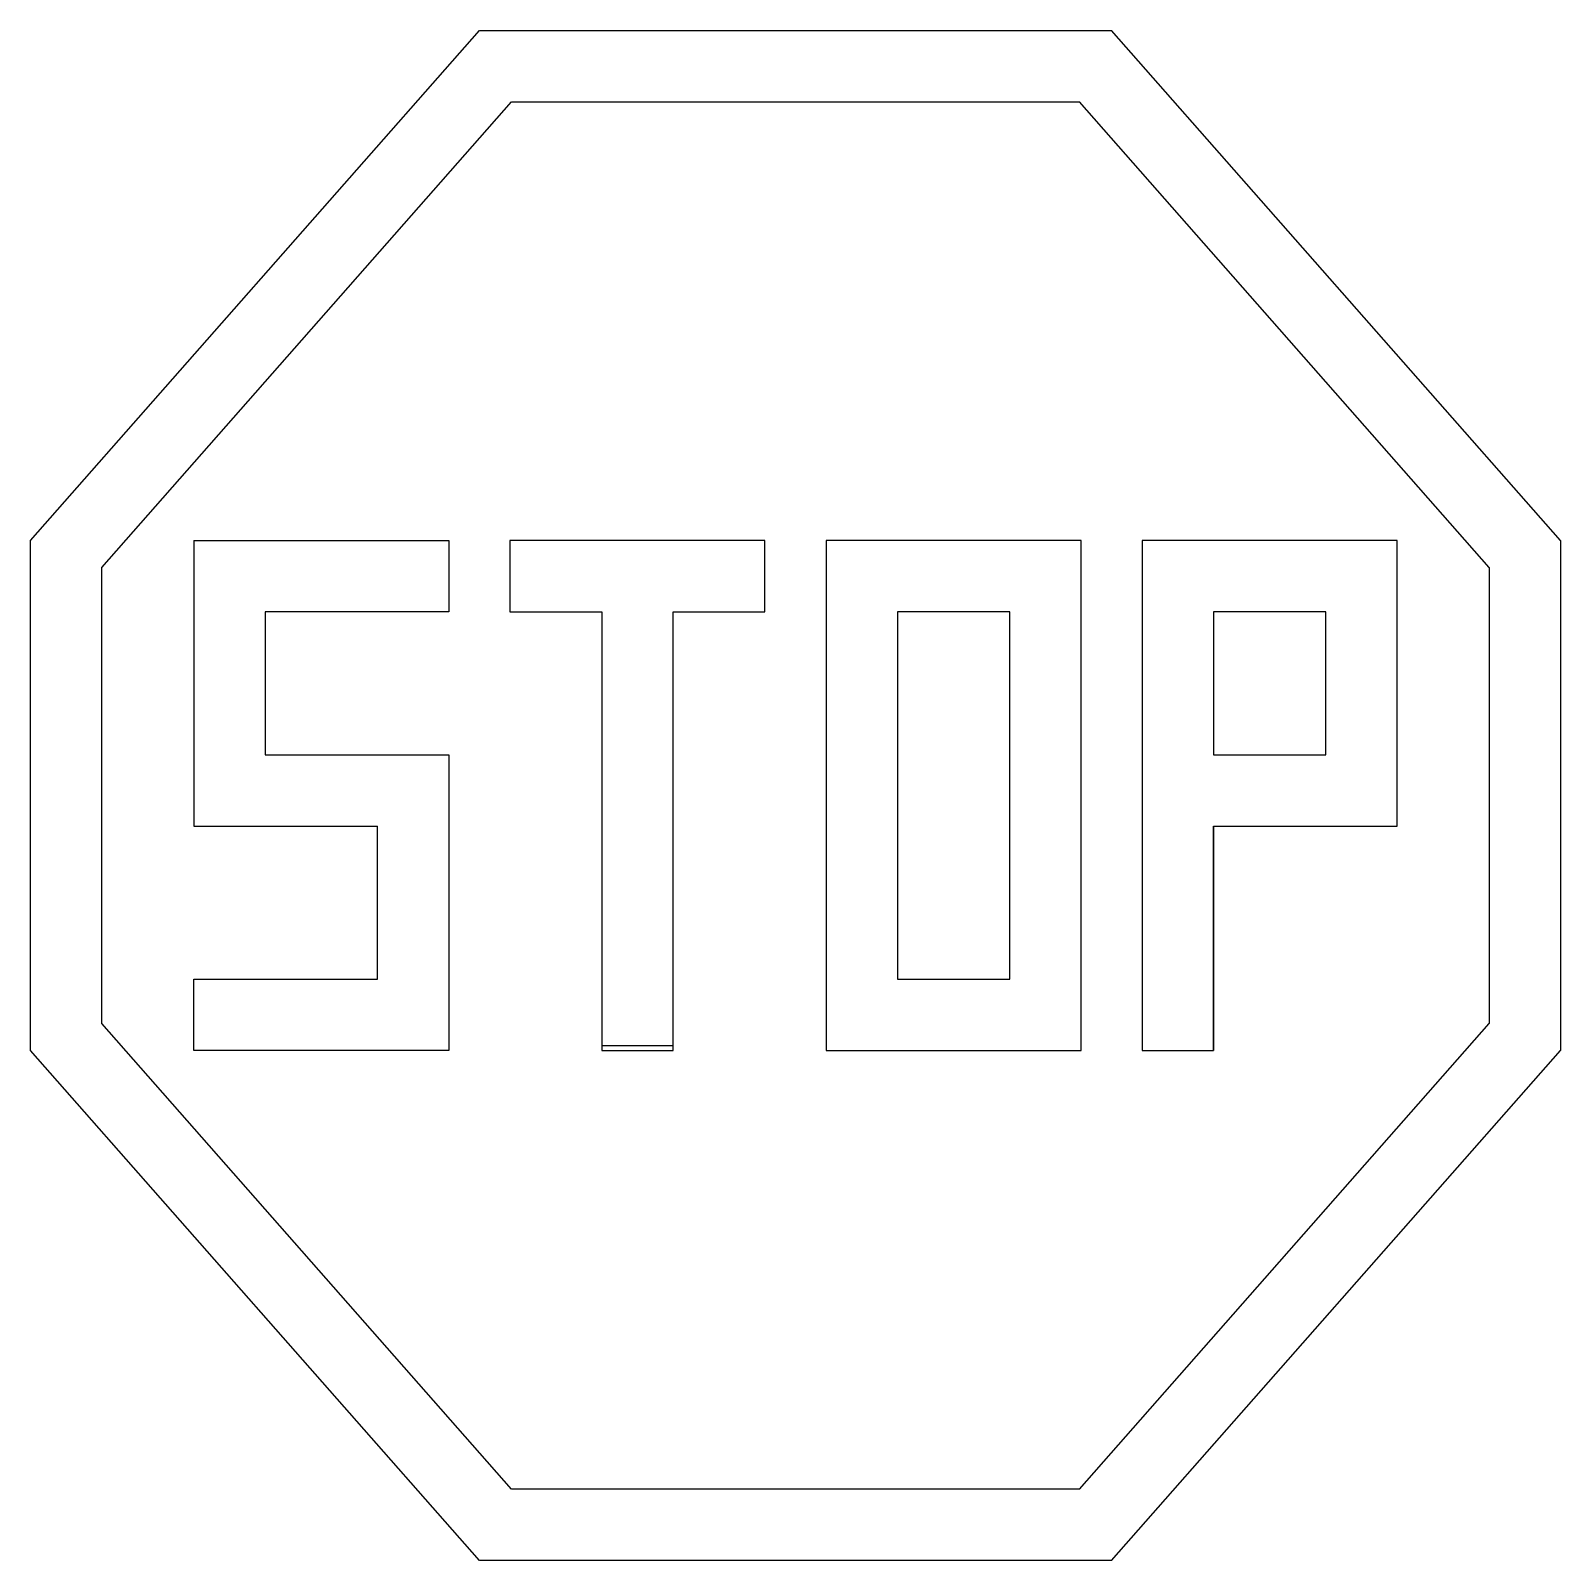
# Model space of a CAD drawing. Header units: inches. Extents: x 1 to 151, y -49 to 101.
import ezdxf

# ---------------------------------------------------------------- set-up
doc = ezdxf.new("R2010")
doc.units = ezdxf.units.IN
doc.header["$MEASUREMENT"] = 0

msp = doc.modelspace()

# ---------------------------------------------------------------- linework, layer by layer
for p, q in [((1, 51), (45, 101)), ((45, 101), (107, 101)), ((151, 51), (107, 101)), ((8, 48.36), (48.16, 94)), ((48.16, 94), (103.84, 94)), ((144, 48.36), (103.84, 94)), ((1, 1), (1, 51)), ((17, 51), (17, 23)), ((17, 51), (42, 51)), ((42, 51), (42, 44)), ((48, 51), (48, 44)), ((73, 51), (48, 51)), ((73, 44), (73, 51)), ((79, 51), (79, 1)), ((104, 51), (79, 51)), ((104, 1), (104, 51)), ((110, 51), (110, 1)), ((135, 51), (110, 51)), ((135, 23), (135, 51)), ((151, 51), (151, 1)), ((8, 3.64), (8, 48.36)), ((144, 48.36), (144, 3.64)), ((42, 44), (24, 44)), ((24, 44), (24, 30)), ((48, 44), (57, 44)), ((57, 44), (57, 1)), ((64, 1), (64, 44)), ((64, 44), (73, 44)), ((97, 44), (86, 44)), ((86, 44), (86, 8)), ((97, 8), (97, 44)), ((128, 44), (117, 44)), ((117, 44), (117, 30)), ((128, 30), (128, 44)), ((24, 30), (42, 30)), ((42, 30), (42, 23)), ((117, 30), (128, 30)), ((17, 23), (35, 23)), ((35, 8), (35, 23)), ((42, 23), (42, 1)), ((117, 1), (117, 23)), ((117, 23), (135, 23)), ((117, 23), (117, 1)), ((17, 1), (17, 8)), ((17, 8), (35, 8)), ((86, 8), (97, 8)), ((48.16, -42), (8, 3.64)), ((103.84, -42), (144, 3.64)), ((45, -49), (1, 1)), ((42, 1), (17, 1)), ((57, 1.49), (64, 1.49)), ((57, 1), (64, 1)), ((79, 1), (104, 1)), ((107, -49), (151, 1)), ((110, 1), (117, 1)), ((103.84, -42), (48.16, -42)), ((107, -49), (45, -49))]:
    msp.add_line(p, q)

doc.saveas('drawing.dxf')
